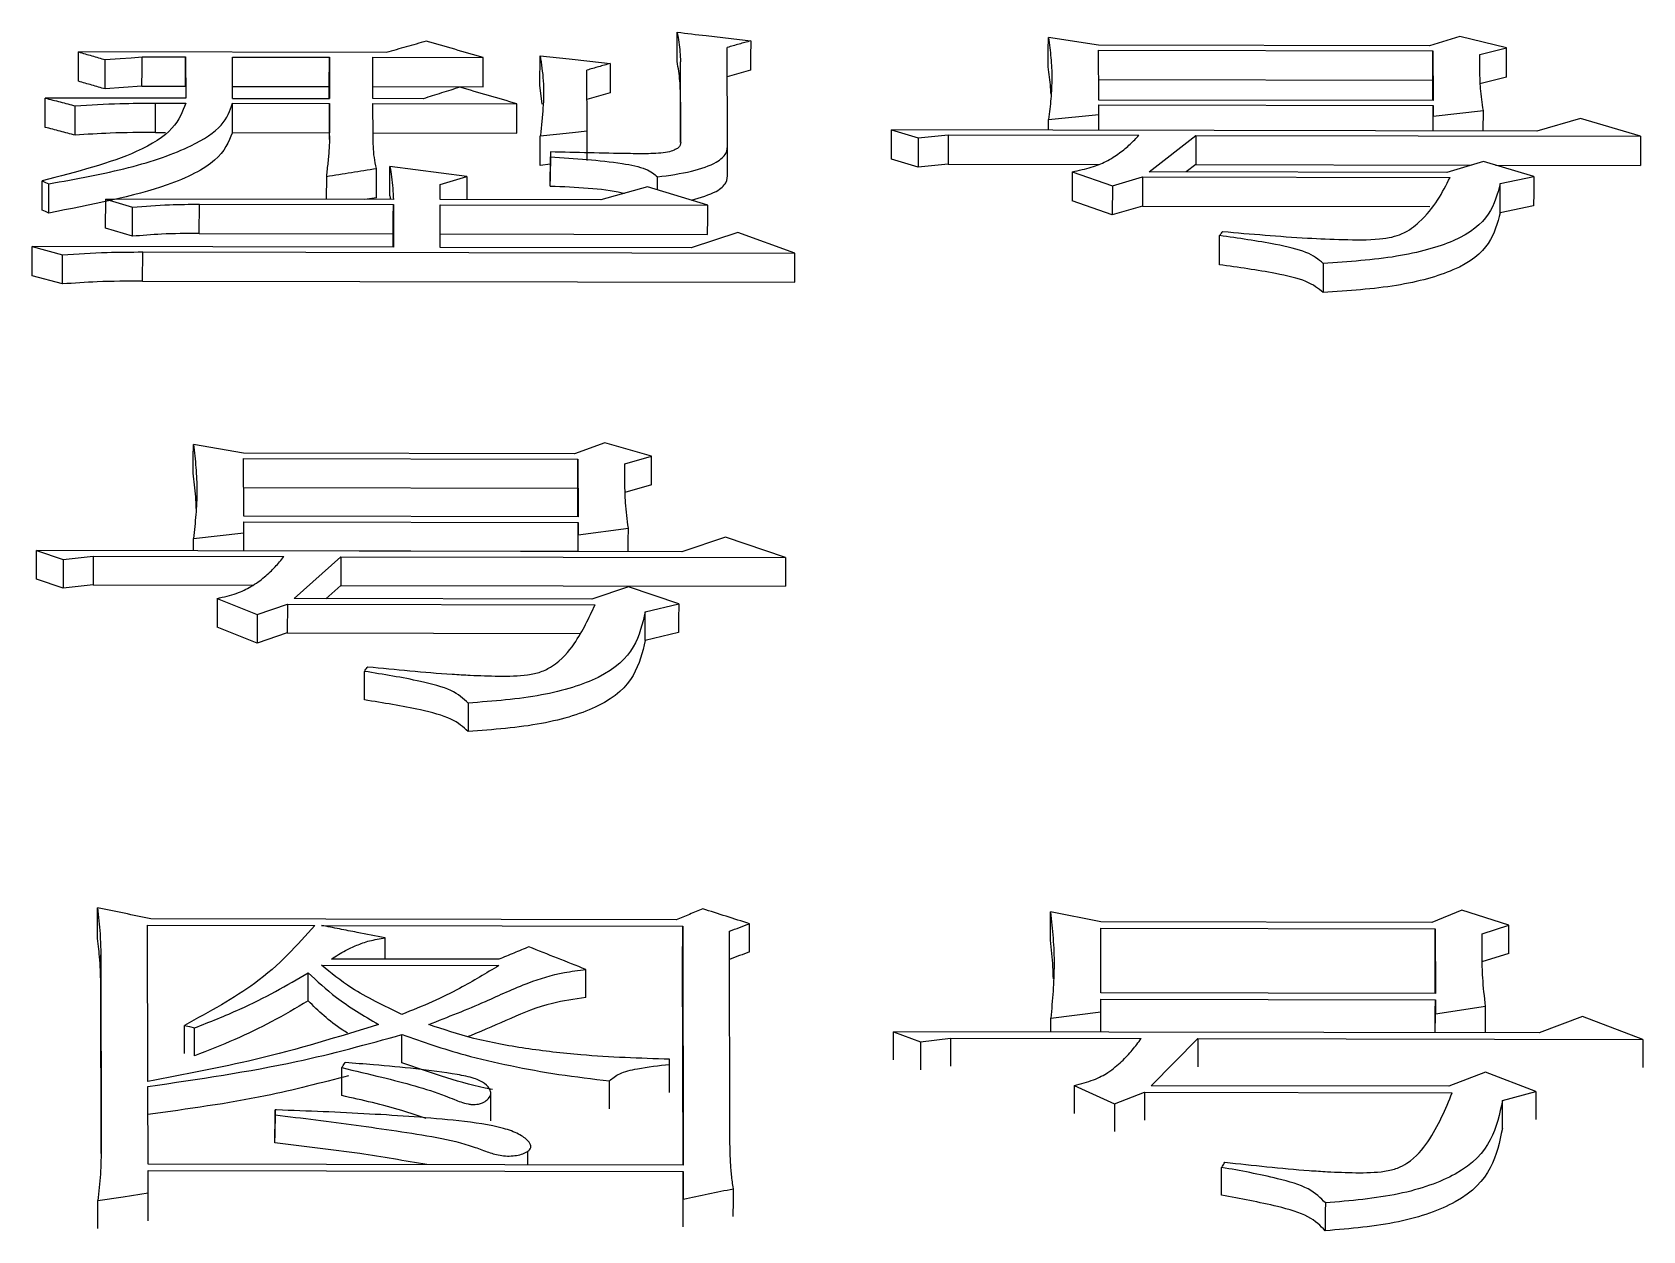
# Model space of a CAD drawing. Header units: millimetres. Extents: x 2451 to 4400, y 944 to 2322.
# Drawn here: x 2898.01 to 2903.22, y 2102.7 to 2106.58 of the extents above; entities that cross this region are included whole.
import ezdxf

# ---------------------------------------------------------------- set-up
doc = ezdxf.new("R2010")
doc.units = ezdxf.units.MM

msp = doc.modelspace()

# ---------------------------------------------------------------- linework, layer by layer
at = {"color": 7, "linetype": 'Continuous', "lineweight": 25}
for p, q in [((2900.2589, 2106.2142), (2900.2579, 2106.5276)), ((2901.4585, 2106.5345), (2901.2962, 2106.5594)), ((2902.5294, 2106.5325), (2901.4585, 2106.5345)), ((2902.6267, 2106.563), (2902.5294, 2106.5325)), ((2902.7783, 2106.5259), (2902.6267, 2106.563)), ((2902.6918, 2106.5046), (2902.7783, 2106.5259)), ((2898.1591, 2106.4181), (2898.1594, 2106.513)), ((2899.1546, 2106.5112), (2898.1594, 2106.513)), ((2898.2458, 2106.3933), (2898.246, 2106.4882)), ((2898.3649, 2106.4972), (2898.5056, 2106.497)), ((2898.5056, 2106.497), (2898.506, 2106.3631)), ((2898.657, 2106.4967), (2898.9707, 2106.4961)), ((2898.6574, 2106.3628), (2898.657, 2106.4967)), ((2898.9705, 2106.4012), (2898.9707, 2106.4961)), ((2898.9707, 2106.4961), (2898.9711, 2106.3622)), ((2899.1113, 2106.4958), (2899.4683, 2106.4952)), ((2899.1118, 2106.362), (2899.1113, 2106.4958)), ((2899.4681, 2106.4003), (2899.4683, 2106.4952)), ((2899.6519, 2106.4061), (2899.6522, 2106.501)), ((2900.1063, 2106.3867), (2900.1066, 2106.4816)), ((2900.1074, 2106.2209), (2900.1066, 2106.4816)), ((2901.4586, 2106.5192), (2902.5403, 2106.5172)), ((2901.4591, 2106.3576), (2901.4586, 2106.5192)), ((2902.5403, 2106.5172), (2902.5408, 2106.3556)), ((2899.8044, 2106.2565), (2899.8038, 2106.4543)), ((2900.3333, 2106.4539), (2900.2576, 2106.4326)), ((2901.4584, 2106.4242), (2902.5401, 2106.4222)), ((2902.5403, 2106.3556), (2902.5401, 2106.4222)), ((2902.778, 2106.431), (2902.6916, 2106.4096)), ((2898.3647, 2106.4023), (2898.5053, 2106.4021)), ((2898.6568, 2106.4018), (2898.9705, 2106.4012)), ((2898.9706, 2106.3622), (2898.9705, 2106.4012)), ((2899.1111, 2106.4009), (2899.4681, 2106.4003)), ((2899.6588, 2106.3437), (2899.6519, 2106.4061)), ((2899.8792, 2106.381), (2899.8035, 2106.3594)), ((2900.1069, 2106.2197), (2900.1063, 2106.3867)), ((2898.0514, 2106.2692), (2898.0517, 2106.3639)), ((2898.506, 2106.3631), (2898.0517, 2106.3639)), ((2898.1489, 2106.2439), (2898.1491, 2106.3386)), ((2898.4085, 2106.2529), (2898.4087, 2106.3476)), ((2898.4087, 2106.3476), (2898.506, 2106.3474)), ((2898.6572, 2106.2524), (2898.6575, 2106.3471)), ((2898.6574, 2106.3628), (2898.9711, 2106.3622)), ((2898.6575, 2106.3471), (2898.9712, 2106.3465)), ((2898.9712, 2106.3465), (2898.971, 2106.2518)), ((2898.9715, 2106.2421), (2898.9712, 2106.3465)), ((2899.274, 2106.3617), (2899.1118, 2106.362)), ((2899.1118, 2106.3463), (2899.577, 2106.3454)), ((2899.1121, 2106.2419), (2899.1118, 2106.3463)), ((2902.5408, 2106.3556), (2901.4591, 2106.3576)), ((2901.4592, 2106.3419), (2902.5409, 2106.3399)), ((2901.4593, 2106.3104), (2901.4592, 2106.3419)), ((2902.5409, 2106.3399), (2902.541, 2106.3052)), ((2902.541, 2106.3052), (2902.7032, 2106.3238)), ((2902.703, 2106.2574), (2902.7032, 2106.3238)), ((2901.297, 2106.26), (2901.2971, 2106.2949)), ((2901.2971, 2106.2949), (2901.4593, 2106.3104)), ((2901.4591, 2106.2597), (2901.4593, 2106.3104)), ((2902.5409, 2106.2577), (2902.541, 2106.3052)), ((2903.017, 2106.298), (2902.8765, 2106.2571)), ((2903.2119, 2106.2406), (2903.017, 2106.298)), ((2898.4085, 2106.2529), (2898.4412, 2106.2528)), ((2898.6572, 2106.2524), (2898.971, 2106.2518)), ((2898.971, 2106.2296), (2898.971, 2106.2518)), ((2899.1116, 2106.2516), (2899.5767, 2106.2507)), ((2899.6528, 2106.1463), (2899.653, 2106.2409)), ((2900.2586, 2106.1197), (2900.2589, 2106.2142)), ((2900.7885, 2106.1664), (2900.7888, 2106.261)), ((2900.7888, 2106.261), (2900.8754, 2106.2354)), ((2902.8765, 2106.2571), (2900.7888, 2106.261)), ((2900.8754, 2106.2354), (2900.8751, 2106.1408)), ((2900.8754, 2106.2354), (2900.9727, 2106.2448)), ((2900.9727, 2106.2448), (2900.9725, 2106.1502)), ((2900.9727, 2106.2448), (2901.5893, 2106.2436)), ((2901.6221, 2106.1251), (2901.7732, 2106.2433)), ((2901.7732, 2106.2433), (2901.7729, 2106.1487)), ((2901.7732, 2106.2433), (2903.2119, 2106.2406)), ((2899.6856, 2106.1897), (2899.6854, 2106.0952)), ((2899.6854, 2106.0792), (2899.6857, 2106.1737)), ((2899.6856, 2106.1897), (2899.6857, 2106.1737)), ((2900.8751, 2106.1408), (2900.7885, 2106.1664)), ((2902.7037, 2106.1584), (2902.5848, 2106.1233)), ((2902.8661, 2106.1098), (2902.7037, 2106.1584)), ((2898.9611, 2106.1107), (2898.9609, 2106.036)), ((2899.4154, 2106.1098), (2899.1665, 2106.1425)), ((2899.329, 2106.0841), (2899.4154, 2106.1098)), ((2899.4154, 2106.1098), (2899.4153, 2106.0352)), ((2899.6855, 2106.1497), (2899.6528, 2106.1463)), ((2900.0319, 2106.0666), (2900.032, 2106.1087)), ((2900.9725, 2106.1502), (2900.8751, 2106.1408)), ((2900.9725, 2106.1502), (2901.4582, 2106.1493)), ((2901.3733, 2106.1255), (2901.373, 2106.0311)), ((2901.3733, 2106.1255), (2901.5032, 2106.08)), ((2901.5032, 2106.08), (2901.6005, 2106.109)), ((2901.6005, 2106.109), (2901.6003, 2106.0146)), ((2901.6005, 2106.109), (2902.5957, 2106.1071)), ((2902.5848, 2106.1233), (2901.6221, 2106.1251)), ((2901.7729, 2106.1487), (2901.7424, 2106.1248)), ((2901.7729, 2106.1487), (2902.6652, 2106.147)), ((2902.7423, 2106.1469), (2903.2116, 2106.146)), ((2902.758, 2106.0874), (2902.8661, 2106.1098)), ((2898.0414, 2106.0018), (2898.0417, 2106.0962)), ((2899.3291, 2106.0353), (2899.329, 2106.0841)), ((2899.6854, 2106.0792), (2899.6854, 2106.0952)), ((2899.9997, 2106.0763), (2899.8484, 2106.0344)), ((2900.1946, 2106.0174), (2899.9997, 2106.0763)), ((2901.5032, 2106.08), (2901.503, 2105.9857)), ((2902.7578, 2105.993), (2902.758, 2106.0874)), ((2898.2472, 2105.9431), (2898.2474, 2106.0374)), ((2898.2474, 2106.0374), (2898.334, 2106.0111)), ((2899.1777, 2106.0356), (2898.2474, 2106.0374)), ((2898.3338, 2105.9168), (2898.334, 2106.0111)), ((2898.5501, 2105.9262), (2898.5503, 2106.0205)), ((2898.5503, 2106.0205), (2899.1777, 2106.0193)), ((2899.1231, 2106.0417), (2899.0852, 2106.0358)), ((2899.1663, 2106.0481), (2899.1684, 2106.0356)), ((2899.1777, 2106.0193), (2899.1781, 2105.8812)), ((2899.8484, 2106.0344), (2899.3291, 2106.0353)), ((2899.3292, 2106.019), (2900.1946, 2106.0174)), ((2899.3296, 2105.8809), (2899.3292, 2106.019)), ((2901.503, 2105.9857), (2901.3731, 2106.0311)), ((2901.6003, 2106.0146), (2901.503, 2105.9857)), ((2901.6003, 2106.0146), (2902.5303, 2106.0128)), ((2902.8659, 2106.0154), (2902.7578, 2105.993)), ((2898.3338, 2105.9168), (2898.2472, 2105.9431)), ((2898.5501, 2105.9262), (2899.1775, 2105.925)), ((2899.1776, 2105.8812), (2899.1775, 2105.925)), ((2899.3289, 2105.9248), (2900.1943, 2105.9231)), ((2900.2922, 2105.9287), (2900.1409, 2105.8794)), ((2900.4763, 2105.8622), (2900.2922, 2105.9287)), ((2898.0096, 2105.7893), (2898.0099, 2105.8834)), ((2898.0099, 2105.8834), (2898.1073, 2105.8566)), ((2899.1781, 2105.8812), (2898.0099, 2105.8834)), ((2898.1071, 2105.7626), (2898.1073, 2105.8566)), ((2898.3667, 2105.772), (2898.3669, 2105.8661)), ((2898.3669, 2105.8661), (2900.4763, 2105.8622)), ((2900.1409, 2105.8794), (2899.3296, 2105.8809)), ((2898.1071, 2105.7626), (2898.0096, 2105.7893)), ((2898.3667, 2105.772), (2900.476, 2105.7681)), ((2898.6932, 2105.2152), (2898.5308, 2105.2438)), ((2899.8613, 2105.2483), (2899.7641, 2105.2132)), ((2900.0129, 2105.2056), (2899.8613, 2105.2483)), ((2899.7641, 2105.2132), (2898.6932, 2105.2152)), ((2898.6932, 2105.1975), (2899.7749, 2105.1954)), ((2898.6937, 2105.0115), (2898.6932, 2105.1975)), ((2899.7749, 2105.1954), (2899.7754, 2105.0095)), ((2899.9264, 2105.181), (2900.0129, 2105.2056)), ((2898.693, 2105.1042), (2899.7747, 2105.1022)), ((2899.7749, 2105.0095), (2899.7747, 2105.1022)), ((2900.0127, 2105.1124), (2899.9262, 2105.0878)), ((2899.7754, 2105.0095), (2898.6937, 2105.0115)), ((2898.6937, 2104.9934), (2899.7755, 2104.9914)), ((2898.6938, 2104.9572), (2898.6937, 2104.9934)), ((2899.7755, 2104.9914), (2899.7756, 2104.9516)), ((2899.7756, 2104.9516), (2899.9378, 2104.973)), ((2898.5315, 2104.8994), (2898.5316, 2104.9394)), ((2898.5316, 2104.9394), (2898.6938, 2104.9572)), ((2898.6937, 2104.8991), (2898.6938, 2104.9572)), ((2899.7754, 2104.8971), (2899.7756, 2104.9516)), ((2900.2515, 2104.9435), (2900.111, 2104.8965)), ((2900.4464, 2104.8776), (2900.2515, 2104.9435)), ((2898.0231, 2104.8075), (2898.0233, 2104.9004)), ((2898.0233, 2104.9004), (2898.1099, 2104.871)), ((2900.111, 2104.8965), (2898.0233, 2104.9004)), ((2898.1099, 2104.871), (2898.1097, 2104.7782)), ((2898.1099, 2104.871), (2898.2072, 2104.8818)), ((2898.2072, 2104.8818), (2898.207, 2104.789)), ((2898.2072, 2104.8818), (2898.8238, 2104.8806)), ((2898.6937, 2104.9005), (2899.7752, 2104.8985)), ((2898.8566, 2104.7448), (2899.0077, 2104.8803)), ((2899.0077, 2104.8803), (2899.0075, 2104.7875)), ((2899.0077, 2104.8803), (2900.4464, 2104.8776)), ((2899.7752, 2104.8971), (2899.7752, 2104.8985)), ((2898.1097, 2104.7782), (2898.0231, 2104.8075)), ((2898.207, 2104.789), (2898.1097, 2104.7782)), ((2898.207, 2104.789), (2898.723, 2104.788)), ((2899.0075, 2104.7875), (2898.9596, 2104.7446)), ((2899.0075, 2104.7875), (2900.4462, 2104.7848)), ((2899.9382, 2104.7833), (2899.8193, 2104.743)), ((2900.1006, 2104.7277), (2899.9382, 2104.7833)), ((2898.6078, 2104.7453), (2898.6075, 2104.6526)), ((2898.6078, 2104.7453), (2898.7377, 2104.6932)), ((2898.7377, 2104.6932), (2898.835, 2104.7264)), ((2898.835, 2104.7264), (2898.8348, 2104.6338)), ((2898.835, 2104.7264), (2899.8302, 2104.7245)), ((2899.8193, 2104.743), (2898.8566, 2104.7448)), ((2899.9922, 2104.6094), (2899.9925, 2104.702)), ((2899.9925, 2104.702), (2900.1006, 2104.7277)), ((2898.7375, 2104.6007), (2898.6076, 2104.6526)), ((2898.7377, 2104.6932), (2898.7375, 2104.6007)), ((2898.8348, 2104.6338), (2898.7375, 2104.6007)), ((2898.8348, 2104.6338), (2899.7804, 2104.632)), ((2900.1004, 2104.6351), (2899.9923, 2104.6094)), ((2901.4658, 2103.6991), (2901.3035, 2103.7314)), ((2902.634, 2103.7369), (2902.5367, 2103.6971)), ((2902.7855, 2103.6886), (2902.634, 2103.7369)), ((2898.3829, 2103.6888), (2898.9238, 2103.6878)), ((2898.3838, 2103.1834), (2898.3829, 2103.6888)), ((2900.092, 2103.7056), (2898.3937, 2103.7088)), ((2898.9454, 2103.6878), (2900.1137, 2103.6856)), ((2900.1137, 2103.6856), (2900.1151, 2102.9125)), ((2900.2664, 2102.988), (2900.2651, 2103.6693)), ((2902.5367, 2103.6971), (2901.4658, 2103.6991)), ((2901.4658, 2103.6791), (2902.5476, 2103.6771)), ((2901.4662, 2103.4692), (2901.4658, 2103.6791)), ((2902.5476, 2103.6771), (2902.548, 2103.4672)), ((2902.699, 2103.6607), (2902.7855, 2103.6886)), ((2898.2314, 2103.5015), (2898.2316, 2103.5926)), ((2898.2316, 2103.5926), (2898.2328, 2102.9707)), ((2898.9457, 2103.559), (2899.519, 2103.5579)), ((2899.5189, 2103.5781), (2898.9781, 2103.5791)), ((2900.1147, 2102.9125), (2900.1134, 2103.5943)), ((2902.5475, 2103.4672), (2902.5473, 2103.5858)), ((2902.7853, 2103.5974), (2902.6988, 2103.5695)), ((2898.9022, 2103.4438), (2898.9024, 2103.5348)), ((2899.8003, 2103.4541), (2899.8005, 2103.5452)), ((2898.2324, 2102.9498), (2898.2314, 2103.5015)), ((2902.548, 2103.4672), (2901.4662, 2103.4692)), ((2901.3041, 2103.3879), (2901.4663, 2103.4081)), ((2901.4662, 2103.3426), (2901.4663, 2103.4081)), ((2901.4663, 2103.4488), (2902.548, 2103.4468)), ((2901.4663, 2103.4081), (2901.4663, 2103.4488)), ((2902.5479, 2103.3406), (2902.5481, 2103.402)), ((2902.548, 2103.4468), (2902.5481, 2103.402)), ((2902.5481, 2103.402), (2902.7103, 2103.4261)), ((2898.5022, 2103.2737), (2898.5025, 2103.3645)), ((2901.304, 2103.3429), (2901.3041, 2103.3879)), ((2903.0241, 2103.3929), (2902.8835, 2103.3399)), ((2903.2189, 2103.3188), (2903.0241, 2103.3929)), ((2899.2054, 2103.2437), (2899.2056, 2103.3345)), ((2900.7956, 2103.2531), (2900.7958, 2103.3438)), ((2900.7958, 2103.3438), (2900.8824, 2103.3108)), ((2902.8835, 2103.3399), (2900.7958, 2103.3438)), ((2900.8824, 2103.3108), (2900.8822, 2103.2201)), ((2900.8824, 2103.3108), (2900.9797, 2103.323)), ((2900.9797, 2103.323), (2900.9795, 2103.2322)), ((2900.9797, 2103.323), (2901.5963, 2103.3218)), ((2901.629, 2103.169), (2901.7802, 2103.3215)), ((2901.7802, 2103.3215), (2901.78, 2103.2308)), ((2901.7802, 2103.3215), (2903.2189, 2103.3188)), ((2900.0712, 2103.2382), (2900.0712, 2103.2547)), ((2900.071, 2103.1476), (2900.0712, 2103.2382)), ((2902.7107, 2103.2126), (2902.5918, 2103.1673)), ((2902.8731, 2103.1501), (2902.7107, 2103.2126)), ((2898.3843, 2102.9157), (2898.3839, 2103.1668)), ((2899.4927, 2103.0561), (2899.4929, 2103.1471)), ((2901.3802, 2103.1695), (2901.38, 2103.0789)), ((2901.3802, 2103.1695), (2901.5102, 2103.1111)), ((2901.5102, 2103.1111), (2901.6074, 2103.1483)), ((2901.6074, 2103.1483), (2901.6072, 2103.0578)), ((2901.6074, 2103.1483), (2902.6026, 2103.1465)), ((2902.5918, 2103.1673), (2901.629, 2103.169)), ((2902.7649, 2103.1212), (2902.8731, 2103.1501)), ((2898.7951, 2103.0911), (2898.7948, 2103.0007)), ((2898.7951, 2103.0745), (2898.7951, 2103.0911)), ((2901.5102, 2103.1111), (2901.5099, 2103.0207)), ((2902.7647, 2103.0307), (2902.7649, 2103.1212)), ((2898.7949, 2102.9841), (2898.7951, 2103.0746)), ((2899.6129, 2102.9906), (2899.6129, 2102.9914)), ((2899.6126, 2102.9134), (2899.6128, 2102.958)), ((2900.1151, 2102.9125), (2898.3843, 2102.9157)), ((2898.3844, 2102.8946), (2900.1151, 2102.8914)), ((2898.3845, 2102.8226), (2898.3844, 2102.8946)), ((2900.1151, 2102.8914), (2900.1153, 2102.8024)), ((2898.222, 2102.7075), (2898.2223, 2102.7975)), ((2900.115, 2102.7125), (2900.1153, 2102.8024))]:
    msp.add_line(p, q, dxfattribs=at)
at = {"color": 7, "linetype": 'Continuous', "lineweight": 25, "flags": 128}
for points in [[(2900.0952, 2106.4819), (2900.0953, 2106.5351), (2900.0954, 2106.5769)], [(2900.3335, 2106.5489), (2900.3334, 2106.4957), (2900.3333, 2106.4539)], [(2901.296, 2106.4644), (2901.2961, 2106.5176), (2901.2962, 2106.5594)], [(2902.778, 2106.431), (2902.7782, 2106.4842), (2902.7783, 2106.5259)], [(2898.246, 2106.4882), (2898.2945, 2106.4919), (2898.3297, 2106.4945), (2898.3649, 2106.4972)], [(2898.3647, 2106.4023), (2898.3648, 2106.4555), (2898.3649, 2106.4972)], [(2898.5053, 2106.4021), (2898.5055, 2106.4552), (2898.5056, 2106.497)], [(2899.6522, 2106.501), (2899.7467, 2106.4905), (2899.8131, 2106.4832), (2899.8794, 2106.4758)], [(2899.8794, 2106.4758), (2899.8793, 2106.4227), (2899.8792, 2106.381)], [(2902.5401, 2106.4222), (2902.5402, 2106.4754), (2902.5403, 2106.5172)], [(2898.3647, 2106.4023), (2898.3052, 2106.3978), (2898.2458, 2106.3933)], [(2899.5767, 2106.2507), (2899.5769, 2106.3037), (2899.577, 2106.3454)], [(2902.5407, 2106.2577), (2902.5408, 2106.2982), (2902.5409, 2106.3399)], [(2899.8044, 2106.2565), (2899.7568, 2106.2516), (2899.7049, 2106.2462), (2899.653, 2106.2409)], [(2899.8042, 2106.1619), (2899.8043, 2106.2149), (2899.8044, 2106.2565)], [(2903.2119, 2106.2406), (2903.2117, 2106.1876), (2903.2116, 2106.146)], [(2899.1231, 2106.0417), (2899.1232, 2106.0946), (2899.1233, 2106.1362)], [(2899.1663, 2106.0481), (2899.1664, 2106.101), (2899.1665, 2106.1425)], [(2902.8661, 2106.1098), (2902.866, 2106.057), (2902.8659, 2106.0154)], [(2898.0417, 2106.0962), (2898.0525, 2106.0913), (2898.0634, 2106.0864)], [(2898.0631, 2105.9921), (2898.0632, 2106.0265), (2898.0633, 2106.0565), (2898.0634, 2106.0864)], [(2899.1775, 2105.925), (2899.1776, 2105.9778), (2899.1777, 2106.0193)], [(2900.1943, 2105.9231), (2900.1944, 2105.9759), (2900.1946, 2106.0174)], [(2898.0631, 2105.9921), (2898.0523, 2105.9969), (2898.0415, 2106.0018)], [(2901.8496, 2105.825), (2901.8497, 2105.8633), (2901.8498, 2105.8912), (2901.8499, 2105.9192)], [(2900.476, 2105.7681), (2900.4762, 2105.8208), (2900.4763, 2105.8622)], [(2902.1855, 2105.8291), (2902.1854, 2105.801), (2902.1853, 2105.773), (2902.1852, 2105.735)], [(2898.5306, 2105.1505), (2898.5307, 2105.2027), (2898.5308, 2105.2438)], [(2899.7747, 2105.1022), (2899.7748, 2105.1544), (2899.7749, 2105.1954)], [(2900.0127, 2105.1124), (2900.0128, 2105.1646), (2900.0129, 2105.2056)], [(2899.7752, 2104.8985), (2899.7754, 2104.9505), (2899.7755, 2104.9914)], [(2899.9376, 2104.8968), (2899.9377, 2104.9321), (2899.9378, 2104.973)], [(2900.4464, 2104.8776), (2900.4463, 2104.8256), (2900.4462, 2104.7848)], [(2900.1006, 2104.7277), (2900.1005, 2104.6758), (2900.1004, 2104.6351)], [(2899.0841, 2104.4172), (2899.0841, 2104.4547), (2899.0842, 2104.4821), (2899.0843, 2104.5095)], [(2899.4198, 2104.4069), (2899.4198, 2104.3794), (2899.4197, 2104.352), (2899.4196, 2104.3147)], [(2898.2203, 2103.6538), (2898.2204, 2103.7049), (2898.2205, 2103.7451)], [(2901.3032, 2103.6401), (2901.3034, 2103.6912), (2901.3035, 2103.7314)], [(2900.1134, 2103.5943), (2900.1136, 2103.6454), (2900.1137, 2103.6856)], [(2900.3297, 2103.6019), (2900.3299, 2103.653), (2900.33, 2103.6932)], [(2902.5473, 2103.5858), (2902.5474, 2103.6369), (2902.5476, 2103.6771)], [(2902.7853, 2103.5974), (2902.7854, 2103.6485), (2902.7855, 2103.6886)], [(2899.1508, 2103.5788), (2899.1509, 2103.6017), (2899.151, 2103.6473)], [(2902.5478, 2103.3559), (2902.5479, 2103.4068), (2902.548, 2103.4468)], [(2902.7101, 2103.3403), (2902.7102, 2103.3861), (2902.7103, 2103.4261)], [(2898.5025, 2103.3645), (2898.5187, 2103.3604), (2898.535, 2103.3562)], [(2898.5347, 2103.2655), (2898.5349, 2103.3163), (2898.535, 2103.3562)], [(2903.2189, 2103.3188), (2903.2188, 2103.268), (2903.2187, 2103.2281)], [(2899.0109, 2103.1371), (2899.011, 2103.1739), (2899.0111, 2103.2008), (2899.0112, 2103.2278)], [(2899.8764, 2103.0942), (2899.8765, 2103.1395), (2899.8766, 2103.1848)], [(2902.8731, 2103.1501), (2902.8729, 2103.0994), (2902.8728, 2103.0596)], [(2900.1149, 2102.8013), (2900.115, 2102.8517), (2900.1151, 2102.8914)], [(2901.8564, 2102.8148), (2901.8565, 2102.8515), (2901.8566, 2102.8782), (2901.8567, 2102.905)], [(2900.2772, 2102.7461), (2900.2774, 2102.7964), (2900.2775, 2102.8361)], [(2898.2223, 2102.7975), (2898.3034, 2102.81), (2898.3845, 2102.8226)], [(2898.3842, 2102.7327), (2898.3844, 2102.783), (2898.3845, 2102.8226)], [(2902.1922, 2102.7901), (2902.1921, 2102.7633), (2902.1921, 2102.7365), (2902.192, 2102.7)]]:
    msp.add_lwpolyline(points, dxfattribs=at)
at = {"color": 7, "linetype": 'Continuous', "lineweight": 25}
for points, knots in [([(2900.0954, 2106.5769), (2900.0975, 2106.5661), (2900.1016, 2106.5449), (2900.1049, 2106.5131), (2900.106, 2106.4921), (2900.1066, 2106.4816)], [0, 0, 0, 0, 0.342501, 0.6712, 1, 1, 1, 1]), ([(2900.0954, 2106.5769), (2900.1267, 2106.5732), (2900.182, 2106.5667), (2900.2614, 2106.5574), (2900.3095, 2106.5518), (2900.3335, 2106.5489)], [0, 0, 0, 0, 0.394054, 0.697027, 1, 1, 1, 1]), ([(2899.2842, 2106.5478), (2899.2626, 2106.5417), (2899.2194, 2106.5295), (2899.1762, 2106.5173), (2899.1546, 2106.5112)], [0, 0, 0, 0, 0.500001, 1, 1, 1, 1]), ([(2899.4683, 2106.4952), (2899.4376, 2106.504), (2899.3763, 2106.5215), (2899.3149, 2106.5391), (2899.2842, 2106.5478)], [0, 0, 0, 0, 0.5, 1, 1, 1, 1]), ([(2900.3335, 2106.5489), (2900.3272, 2106.5471), (2900.3146, 2106.5436), (2900.2957, 2106.5383), (2900.2768, 2106.5329), (2900.2642, 2106.5294), (2900.2579, 2106.5276)], [0, 0, 0, 0, 0.25, 0.5, 0.75, 1, 1, 1, 1]), ([(2901.2962, 2106.5594), (2901.2993, 2106.5377), (2901.3054, 2106.4943), (2901.3087, 2106.4284), (2901.3049, 2106.362), (2901.2997, 2106.3173), (2901.2971, 2106.2949)], [0, 0, 0, 0, 0.249584, 0.499194, 0.74954, 1, 1, 1, 1]), ([(2898.1594, 2106.513), (2898.1738, 2106.5089), (2898.2027, 2106.5006), (2898.2315, 2106.4923), (2898.246, 2106.4882)], [0, 0, 0, 0, 0.500001, 1, 1, 1, 1]), ([(2899.6522, 2106.501), (2899.6564, 2106.474), (2899.6653, 2106.4178), (2899.6634, 2106.3459), (2899.6579, 2106.286), (2899.6547, 2106.2559), (2899.653, 2106.2409)], [0, 0, 0, 0, 0.314792, 0.657213, 0.8286, 1, 1, 1, 1]), ([(2899.8794, 2106.4758), (2899.8731, 2106.474), (2899.8605, 2106.4705), (2899.8416, 2106.4651), (2899.8227, 2106.4597), (2899.8101, 2106.4561), (2899.8038, 2106.4543)], [0, 0, 0, 0, 0.25, 0.5, 0.75, 1, 1, 1, 1]), ([(2900.1063, 2106.3867), (2900.1058, 2106.3978), (2900.1046, 2106.4192), (2900.1012, 2106.451), (2900.0972, 2106.4716), (2900.0952, 2106.4819)], [0, 0, 0, 0, 0.346376, 0.673118, 1, 1, 1, 1]), ([(2902.7032, 2106.3238), (2902.6997, 2106.3476), (2902.6936, 2106.3899), (2902.6916, 2106.4501), (2902.6917, 2106.4864), (2902.6918, 2106.5046)], [0, 0, 0, 0, 0.39197, 0.69595, 1, 1, 1, 1]), ([(2901.305, 2106.3762), (2901.3046, 2106.3837), (2901.3032, 2106.4133), (2901.2991, 2106.4425), (2901.296, 2106.4644)], [0, 0, 0, 0, 0.250539, 1, 1, 1, 1]), ([(2898.2458, 2106.3933), (2898.2313, 2106.3974), (2898.2024, 2106.4057), (2898.1736, 2106.414), (2898.1591, 2106.4181)], [0, 0, 0, 0, 0.500001, 1, 1, 1, 1]), ([(2899.3929, 2106.399), (2899.3731, 2106.3928), (2899.3335, 2106.3804), (2899.2938, 2106.3679), (2899.274, 2106.3617)], [0, 0, 0, 0, 0.500001, 1, 1, 1, 1]), ([(2899.577, 2106.3454), (2899.5463, 2106.3544), (2899.4849, 2106.3723), (2899.4236, 2106.3901), (2899.3929, 2106.399)], [0, 0, 0, 0, 0.5, 1, 1, 1, 1]), ([(2898.506, 2106.3474), (2898.4961, 2106.32), (2898.4761, 2106.2648), (2898.3327, 2106.1716), (2898.1528, 2106.125), (2898.0417, 2106.0962)], [0, 0, 0, 0, 0.273464, 0.551009, 1, 1, 1, 1]), ([(2898.0517, 2106.3639), (2898.0679, 2106.3597), (2898.1004, 2106.3513), (2898.1329, 2106.3428), (2898.1491, 2106.3386)], [0, 0, 0, 0, 0.5, 1, 1, 1, 1]), ([(2898.0634, 2106.0864), (2898.1524, 2106.1026), (2898.328, 2106.1346), (2898.5208, 2106.2011), (2898.633, 2106.2748), (2898.6493, 2106.3231), (2898.6575, 2106.3471)], [0, 0, 0, 0, 0.289657, 0.571456, 0.787204, 1, 1, 1, 1]), ([(2898.1491, 2106.3386), (2898.197, 2106.3417), (2898.2828, 2106.3471), (2898.3702, 2106.3474), (2898.4087, 2106.3476)], [0, 0, 0, 0, 0.5592, 1, 1, 1, 1]), ([(2899.6616, 2106.3346), (2899.6616, 2106.3347), (2899.6616, 2106.3355), (2899.6613, 2106.3247), (2899.6607, 2106.3168), (2899.6603, 2106.3117)], [0, 0, 0, 0, 0.073887, 0.414994, 1, 1, 1, 1]), ([(2898.1489, 2106.2439), (2898.1326, 2106.2481), (2898.1002, 2106.2566), (2898.0677, 2106.265), (2898.0514, 2106.2692)], [0, 0, 0, 0, 0.500001, 1, 1, 1, 1]), ([(2898.6572, 2106.2524), (2898.6448, 2106.2219), (2898.6197, 2106.1602), (2898.4226, 2106.0613), (2898.2006, 2106.0186), (2898.0631, 2105.9921)], [0, 0, 0, 0, 0.27123, 0.548484, 1, 1, 1, 1]), ([(2898.4085, 2106.2529), (2898.3594, 2106.2526), (2898.272, 2106.252), (2898.1864, 2106.2464), (2898.1489, 2106.2439)], [0, 0, 0, 0, 0.560746, 1, 1, 1, 1]), ([(2898.9715, 2106.2421), (2898.9711, 2106.2283), (2898.9704, 2106.1995), (2898.966, 2106.1557), (2898.9627, 2106.1257), (2898.9611, 2106.1107)], [0, 0, 0, 0, 0.318395, 0.659185, 1, 1, 1, 1]), ([(2899.1233, 2106.1362), (2899.1206, 2106.1481), (2899.1154, 2106.1718), (2899.1128, 2106.207), (2899.1123, 2106.2303), (2899.1121, 2106.2419)], [0, 0, 0, 0, 0.338395, 0.669103, 1, 1, 1, 1]), ([(2900.1074, 2106.2209), (2900.1066, 2106.2149), (2900.1049, 2106.2028), (2900.0663, 2106.1862), (2900.0015, 2106.1834), (2899.8756, 2106.185), (2899.7697, 2106.1876), (2899.6856, 2106.1897)], [0, 0, 0, 0, 0.110716, 0.223974, 0.35482, 0.487804, 1, 1, 1, 1]), ([(2900.032, 2106.1087), (2900.0702, 2106.1141), (2900.1451, 2106.1249), (2900.2229, 2106.1529), (2900.2582, 2106.1844), (2900.2587, 2106.2043), (2900.2589, 2106.2142)], [0, 0, 0, 0, 0.2915358, 0.5725288, 0.7872385, 1, 1, 1, 1]), ([(2901.3733, 2106.1255), (2901.3949, 2106.13), (2901.4377, 2106.1388), (2901.4882, 2106.1603), (2901.5274, 2106.186), (2901.5619, 2106.2145), (2901.5802, 2106.2339), (2901.5893, 2106.2436)], [0, 0, 0, 0, 0.176065, 0.348002, 0.566634, 0.783694, 1, 1, 1, 1]), ([(2899.6857, 2106.1737), (2899.7647, 2106.1688), (2899.8739, 2106.162), (2900.0001, 2106.1369), (2900.0216, 2106.1179), (2900.032, 2106.1087)], [0, 0, 0, 0, 0.573316, 0.79235, 1, 1, 1, 1]), ([(2898.9611, 2106.1107), (2898.9881, 2106.1149), (2899.0422, 2106.1234), (2899.0963, 2106.1319), (2899.1233, 2106.1362)], [0, 0, 0, 0, 0.5000008, 1, 1, 1, 1]), ([(2899.1665, 2106.1425), (2899.1686, 2106.1313), (2899.1728, 2106.1079), (2899.1761, 2106.0723), (2899.1772, 2106.0478), (2899.1777, 2106.0356)], [0, 0, 0, 0, 0.3172732, 0.6585793, 1, 1, 1, 1]), ([(2900.142, 2106.0333), (2900.1715, 2106.0422), (2900.2237, 2106.058), (2900.2578, 2106.09), (2900.2584, 2106.1098), (2900.2586, 2106.1197)], [0, 0, 0, 0, 0.395287, 0.699044, 1, 1, 1, 1]), ([(2901.8607, 2105.9323), (2901.9515, 2105.9243), (2902.0801, 2105.913), (2902.2498, 2105.9056), (2902.3447, 2105.9046), (2902.4093, 2105.9136), (2902.4589, 2105.9312), (2902.5391, 2105.9959), (2902.5708, 2106.0583), (2902.5957, 2106.1071)], [0, 0, 0, 0, 0.238484, 0.337767, 0.437779, 0.475122, 0.512592, 0.618724, 1, 1, 1, 1]), ([(2899.6854, 2106.0792), (2899.7685, 2106.076), (2899.855, 2106.0726), (2899.923, 2106.0564), (2899.9256, 2106.0558)], [0, 0, 0, 0, 0.9611, 1, 1, 1, 1]), ([(2902.758, 2106.0874), (2902.7401, 2106.0198), (2902.7148, 2105.9247), (2902.4259, 2105.845), (2902.2668, 2105.8345), (2902.1855, 2105.8291)], [0, 0, 0, 0, 0.544628, 0.767125, 1, 1, 1, 1]), ([(2898.334, 2106.0111), (2898.3738, 2106.0143), (2898.4449, 2106.0199), (2898.5181, 2106.0203), (2898.5503, 2106.0205)], [0, 0, 0, 0, 0.558835, 1, 1, 1, 1]), ([(2902.7578, 2105.993), (2902.7398, 2105.9255), (2902.7145, 2105.8305), (2902.4256, 2105.751), (2902.2666, 2105.7404), (2902.1852, 2105.735)], [0, 0, 0, 0, 0.544404, 0.766964, 1, 1, 1, 1]), ([(2898.5501, 2105.9262), (2898.509, 2105.9259), (2898.4358, 2105.9253), (2898.3649, 2105.9194), (2898.3338, 2105.9168)], [0, 0, 0, 0, 0.561086, 1, 1, 1, 1]), ([(2901.8499, 2105.9192), (2901.8508, 2105.9203), (2901.853, 2105.923), (2901.8566, 2105.9274), (2901.8593, 2105.9307), (2901.8607, 2105.9323)], [0, 0, 0, 0, 0.249993, 0.625002, 1, 1, 1, 1]), ([(2902.1855, 2105.8291), (2902.1698, 2105.8417), (2902.1377, 2105.8676), (2902.0102, 2105.8964), (2901.911, 2105.9105), (2901.8499, 2105.9192)], [0, 0, 0, 0, 0.2676, 0.548585, 1, 1, 1, 1]), ([(2898.1073, 2105.8566), (2898.1552, 2105.8598), (2898.241, 2105.8656), (2898.3284, 2105.8659), (2898.3669, 2105.8661)], [0, 0, 0, 0, 0.5592, 1, 1, 1, 1]), ([(2902.1852, 2105.735), (2902.1696, 2105.7477), (2902.1375, 2105.7736), (2902.0099, 2105.8023), (2901.9108, 2105.8163), (2901.8496, 2105.825)], [0, 0, 0, 0, 0.2674652, 0.5484575, 1, 1, 1, 1]), ([(2898.3667, 2105.772), (2898.3176, 2105.7717), (2898.2302, 2105.7711), (2898.1446, 2105.7652), (2898.1071, 2105.7626)], [0, 0, 0, 0, 0.560746, 1, 1, 1, 1]), ([(2898.5308, 2105.2438), (2898.5339, 2105.2187), (2898.5401, 2105.1687), (2898.5433, 2105.0929), (2898.5395, 2105.0165), (2898.5342, 2104.9651), (2898.5316, 2104.9394)], [0, 0, 0, 0, 0.2495838, 0.499194, 0.74954, 1, 1, 1, 1]), ([(2899.9378, 2104.973), (2899.9343, 2105.0004), (2899.9282, 2105.0489), (2899.9262, 2105.1182), (2899.9263, 2105.16), (2899.9264, 2105.181)], [0, 0, 0, 0, 0.39197, 0.69595, 1, 1, 1, 1]), ([(2898.5401, 2105.0365), (2898.5397, 2105.0492), (2898.5382, 2105.0874), (2898.5337, 2105.1252), (2898.5306, 2105.1505)], [0, 0, 0, 0, 0.3315552, 1, 1, 1, 1]), ([(2898.6078, 2104.7453), (2898.6294, 2104.7504), (2898.6722, 2104.7604), (2898.7227, 2104.7852), (2898.7619, 2104.8145), (2898.7964, 2104.8473), (2898.8147, 2104.8695), (2898.8238, 2104.8806)], [0, 0, 0, 0, 0.176065, 0.348002, 0.566634, 0.783694, 1, 1, 1, 1]), ([(2899.0951, 2104.5246), (2899.1856, 2104.5155), (2899.2951, 2104.5046), (2899.4377, 2104.4964), (2899.5187, 2104.4934), (2899.599, 2104.4947), (2899.6589, 2104.5075), (2899.7189, 2104.5409), (2899.779, 2104.615), (2899.8105, 2104.6825), (2899.8302, 2104.7245)], [0, 0, 0, 0, 0.23813, 0.287988, 0.366961, 0.446683, 0.487555, 0.537236, 0.712014, 1, 1, 1, 1]), ([(2899.9925, 2104.702), (2899.9745, 2104.6248), (2899.9493, 2104.516), (2899.6602, 2104.4251), (2899.5012, 2104.4131), (2899.4198, 2104.4069)], [0, 0, 0, 0, 0.544628, 0.767125, 1, 1, 1, 1]), ([(2899.9922, 2104.6094), (2899.9743, 2104.5323), (2899.9489, 2104.4236), (2899.66, 2104.3329), (2899.5009, 2104.3209), (2899.4196, 2104.3147)], [0, 0, 0, 0, 0.544404, 0.766964, 1, 1, 1, 1]), ([(2899.0843, 2104.5095), (2899.0852, 2104.5108), (2899.0874, 2104.5139), (2899.091, 2104.5189), (2899.0937, 2104.5227), (2899.0951, 2104.5246)], [0, 0, 0, 0, 0.2499925, 0.6250015, 1, 1, 1, 1]), ([(2899.4198, 2104.4069), (2899.4042, 2104.4213), (2899.3721, 2104.4508), (2899.2446, 2104.4836), (2899.1454, 2104.4996), (2899.0843, 2104.5095)], [0, 0, 0, 0, 0.2676, 0.548585, 1, 1, 1, 1]), ([(2899.4196, 2104.3147), (2899.4039, 2104.3291), (2899.3718, 2104.3586), (2899.2443, 2104.3913), (2899.1452, 2104.4073), (2899.0841, 2104.4172)], [0, 0, 0, 0, 0.267465, 0.548458, 1, 1, 1, 1]), ([(2898.2205, 2103.7451), (2898.2223, 2103.731), (2898.2258, 2103.7028), (2898.2299, 2103.652), (2898.231, 2103.6152), (2898.2316, 2103.5926)], [0, 0, 0, 0, 0.278679, 0.557368, 1, 1, 1, 1]), ([(2898.3937, 2103.7088), (2898.3648, 2103.7149), (2898.3071, 2103.727), (2898.2494, 2103.739), (2898.2205, 2103.7451)], [0, 0, 0, 0, 0.500001, 1, 1, 1, 1]), ([(2900.1785, 2103.7414), (2900.164, 2103.7355), (2900.1352, 2103.7236), (2900.1064, 2103.7116), (2900.092, 2103.7056)], [0, 0, 0, 0, 0.500002, 1, 1, 1, 1]), ([(2900.33, 2103.6932), (2900.3047, 2103.7012), (2900.2542, 2103.7173), (2900.2037, 2103.7334), (2900.1785, 2103.7414)], [0, 0, 0, 0, 0.500001, 1, 1, 1, 1]), ([(2901.3035, 2103.7314), (2901.3065, 2103.7031), (2901.3126, 2103.6465), (2901.3159, 2103.5609), (2901.312, 2103.4748), (2901.3068, 2103.4169), (2901.3041, 2103.3879)], [0, 0, 0, 0, 0.249584, 0.499194, 0.74954, 1, 1, 1, 1]), ([(2898.9238, 2103.6878), (2898.8669, 2103.6236), (2898.7643, 2103.508), (2898.5831, 2103.4087), (2898.5025, 2103.3645)], [0, 0, 0, 0, 0.555128, 1, 1, 1, 1]), ([(2899.151, 2103.6473), (2899.1209, 2103.6532), (2899.0716, 2103.6629), (2899.003, 2103.6764), (2898.9646, 2103.684), (2898.9454, 2103.6878)], [0, 0, 0, 0, 0.4392562, 0.7196278, 1, 1, 1, 1]), ([(2900.2651, 2103.6693), (2900.2759, 2103.6733), (2900.2976, 2103.6812), (2900.3192, 2103.6892), (2900.33, 2103.6932)], [0, 0, 0, 0, 0.5000027, 1, 1, 1, 1]), ([(2902.7103, 2103.4261), (2902.7068, 2103.457), (2902.7007, 2103.5117), (2902.6988, 2103.5899), (2902.6989, 2103.6371), (2902.699, 2103.6607)], [0, 0, 0, 0, 0.39197, 0.69595, 1, 1, 1, 1]), ([(2898.2314, 2103.5015), (2898.2311, 2103.5156), (2898.2305, 2103.5438), (2898.2272, 2103.5946), (2898.2229, 2103.6312), (2898.2203, 2103.6538)], [0, 0, 0, 0, 0.276263, 0.552536, 1, 1, 1, 1]), ([(2898.9781, 2103.5791), (2898.9924, 2103.5887), (2899.0161, 2103.6046), (2899.0587, 2103.6237), (2899.0992, 2103.6391), (2899.1336, 2103.6445), (2899.151, 2103.6473)], [0, 0, 0, 0, 0.333512, 0.552423, 0.773915, 1, 1, 1, 1]), ([(2899.6162, 2103.6183), (2899.6, 2103.6116), (2899.5676, 2103.5982), (2899.5351, 2103.5848), (2899.5189, 2103.5781)], [0, 0, 0, 0, 0.500001, 1, 1, 1, 1]), ([(2899.8002, 2103.5453), (2899.7696, 2103.5575), (2899.7082, 2103.5818), (2899.6469, 2103.6061), (2899.6162, 2103.6183)], [0, 0, 0, 0, 0.500001, 1, 1, 1, 1]), ([(2901.3126, 2103.5151), (2901.3121, 2103.5281), (2901.3107, 2103.57), (2901.3063, 2103.6115), (2901.3032, 2103.6401)], [0, 0, 0, 0, 0.311562, 1, 1, 1, 1]), ([(2899.2056, 2103.4), (2899.148, 2103.4276), (2899.0456, 2103.4764), (2898.9761, 2103.5339), (2898.9457, 2103.559)], [0, 0, 0, 0, 0.563044, 1, 1, 1, 1]), ([(2899.519, 2103.5579), (2899.4778, 2103.533), (2899.4109, 2103.4924), (2899.3051, 2103.4398), (2899.2388, 2103.4133), (2899.2056, 2103.4)], [0, 0, 0, 0, 0.443462, 0.720845, 1, 1, 1, 1]), ([(2900.3297, 2103.6019), (2900.3189, 2103.598), (2900.2973, 2103.59), (2900.2757, 2103.582), (2900.2649, 2103.578)], [0, 0, 0, 0, 0.500002, 1, 1, 1, 1]), ([(2898.535, 2103.3562), (2898.5846, 2103.376), (2898.6777, 2103.413), (2898.7985, 2103.4736), (2898.8677, 2103.5144), (2898.9024, 2103.5348)], [0, 0, 0, 0, 0.362455, 0.68031, 1, 1, 1, 1]), ([(2898.9024, 2103.5348), (2898.9309, 2103.5078), (2898.9761, 2103.465), (2899.0576, 2103.4102), (2899.1057, 2103.3817), (2899.1299, 2103.3674)], [0, 0, 0, 0, 0.459963, 0.729514, 1, 1, 1, 1]), ([(2899.2921, 2103.3672), (2899.3544, 2103.3916), (2899.4661, 2103.4355), (2899.5959, 2103.4981), (2899.7085, 2103.5337), (2899.7767, 2103.5422), (2899.8003, 2103.5451)], [0, 0, 0, 0, 0.381433, 0.68352, 0.890548, 1, 1, 1, 1]), ([(2899.8001, 2103.4541), (2899.763, 2103.4488), (2899.669, 2103.4355), (2899.5549, 2103.3859), (2899.4694, 2103.3483), (2899.422, 2103.3291), (2899.4196, 2103.3281)], [0, 0, 0, 0, 0.235545, 0.597899, 0.979361, 1, 1, 1, 1]), ([(2898.9022, 2103.4438), (2898.8633, 2103.4208), (2898.7898, 2103.3774), (2898.6666, 2103.3177), (2898.5788, 2103.2829), (2898.5347, 2103.2654)], [0, 0, 0, 0, 0.359016, 0.678438, 1, 1, 1, 1]), ([(2899.0301, 2103.3391), (2899.0247, 2103.3424), (2898.9957, 2103.3604), (2898.9517, 2103.3952), (2898.9187, 2103.4275), (2898.9022, 2103.4438)], [0, 0, 0, 0, 0.102073, 0.549488, 1, 1, 1, 1]), ([(2899.1299, 2103.3674), (2899, 2103.3273), (2898.7666, 2103.2551), (2898.5015, 2103.2055), (2898.3838, 2103.1834)], [0, 0, 0, 0, 0.556376, 1, 1, 1, 1]), ([(2900.0712, 2103.2547), (2899.9749, 2103.2579), (2899.8167, 2103.2632), (2899.6044, 2103.2881), (2899.4347, 2103.3194), (2899.3393, 2103.3514), (2899.2921, 2103.3672)], [0, 0, 0, 0, 0.344394, 0.565966, 0.784996, 1, 1, 1, 1]), ([(2898.3839, 2103.1668), (2898.5474, 2103.1907), (2898.8377, 2103.233), (2899.0938, 2103.3037), (2899.2056, 2103.3345)], [0, 0, 0, 0, 0.563329, 1, 1, 1, 1]), ([(2899.2057, 2103.3345), (2899.2718, 2103.3115), (2899.3814, 2103.2734), (2899.556, 2103.2331), (2899.7122, 2103.2045), (2899.8217, 2103.1913), (2899.8766, 2103.1848)], [0, 0, 0, 0, 0.334938, 0.554747, 0.776586, 1, 1, 1, 1]), ([(2901.3802, 2103.1695), (2901.4019, 2103.1753), (2901.4446, 2103.1866), (2901.4951, 2103.2144), (2901.5344, 2103.2474), (2901.5689, 2103.2843), (2901.5872, 2103.3093), (2901.5963, 2103.3218)], [0, 0, 0, 0, 0.176065, 0.348002, 0.566634, 0.783694, 1, 1, 1, 1]), ([(2899.0112, 2103.2278), (2899.0544, 2103.2175), (2899.1699, 2103.1901), (2899.2958, 2103.157), (2899.372, 2103.1257), (2899.3958, 2103.1164), (2899.4146, 2103.1107), (2899.4311, 2103.1083), (2899.4427, 2103.1082), (2899.4547, 2103.11), (2899.469, 2103.115), (2899.484, 2103.1247), (2899.4942, 2103.1389), (2899.4922, 2103.1572), (2899.4758, 2103.1766), (2899.4389, 2103.1953), (2899.3166, 2103.2185), (2899.1748, 2103.2318), (2899.0524, 2103.2418), (2899.022, 2103.2443)], [0, 0, 0, 0, 0.125303, 0.334355, 0.369116, 0.392004, 0.415956, 0.426672, 0.435652, 0.444627, 0.458337, 0.481389, 0.513084, 0.544763, 0.589287, 0.633606, 0.685412, 0.921677, 1, 1, 1, 1]), ([(2899.0112, 2103.2278), (2899.0121, 2103.2292), (2899.0143, 2103.2326), (2899.0179, 2103.2381), (2899.0206, 2103.2422), (2899.022, 2103.2443)], [0, 0, 0, 0, 0.253309, 0.626654, 1, 1, 1, 1]), ([(2899.4981, 2103.1568), (2899.4904, 2103.1584), (2899.4324, 2103.1703), (2899.3325, 2103.1987), (2899.2477, 2103.2288), (2899.2055, 2103.2437)], [0, 0, 0, 0, 0.072155, 0.538651, 1, 1, 1, 1]), ([(2899.0324, 2103.2017), (2898.9446, 2103.1786), (2898.7417, 2103.1251), (2898.5132, 2103.0939), (2898.3836, 2103.0762)], [0, 0, 0, 0, 0.432729, 1, 1, 1, 1]), ([(2899.8766, 2103.1848), (2899.8863, 2103.1931), (2899.906, 2103.2104), (2899.979, 2103.2279), (2900.0361, 2103.2343), (2900.0712, 2103.2382)], [0, 0, 0, 0, 0.267239, 0.548076, 1, 1, 1, 1]), ([(2899.2834, 2103.0636), (2899.2576, 2103.0723), (2899.1732, 2103.101), (2899.0775, 2103.1223), (2899.0109, 2103.1371)], [0, 0, 0, 0, 0.3050138, 1, 1, 1, 1]), ([(2901.8675, 2102.9219), (2901.9579, 2102.9118), (2902.0674, 2102.8995), (2902.2098, 2102.8903), (2902.2907, 2102.8871), (2902.3707, 2102.8885), (2902.4276, 2102.9018), (2902.4828, 2102.9333), (2902.5487, 2103.0161), (2902.5807, 2103.0935), (2902.6026, 2103.1465)], [0, 0, 0, 0, 0.237785, 0.287937, 0.366632, 0.446055, 0.486951, 0.527634, 0.676721, 1, 1, 1, 1]), ([(2898.7952, 2103.0746), (2898.8393, 2103.0694), (2898.9717, 2103.054), (2899.187, 2103.0235), (2899.3841, 2102.9934), (2899.4778, 2102.9561), (2899.5142, 2102.9449), (2899.5464, 2102.9412), (2899.5708, 2102.9426), (2899.5929, 2102.9472), (2899.6106, 2102.9546), (2899.6213, 2102.9642), (2899.6233, 2102.9765), (2899.6129, 2102.9936), (2899.5844, 2103.0142), (2899.5114, 2103.0406), (2899.3442, 2103.0623), (2899.0985, 2103.0791), (2898.8988, 2103.0875), (2898.7968, 2103.091), (2898.7951, 2103.0911)], [0, 0, 0, 0, 0.0737612, 0.2212934, 0.3691653, 0.4007539, 0.427214, 0.4402784, 0.4533919, 0.466053, 0.4795075, 0.4928145, 0.5050759, 0.5251087, 0.5586105, 0.5933525, 0.6767116, 0.8345974, 0.9972159, 1, 1, 1, 1]), ([(2902.7649, 2103.1212), (2902.747, 2103.0345), (2902.7216, 2102.9124), (2902.4326, 2102.8106), (2902.2735, 2102.797), (2902.1922, 2102.7901)], [0, 0, 0, 0, 0.544628, 0.767125, 1, 1, 1, 1]), ([(2899.2862, 2102.914), (2899.2142, 2102.9264), (2899.0537, 2102.954), (2898.8869, 2102.9734), (2898.7949, 2102.9841)], [0, 0, 0, 0, 0.448716, 1, 1, 1, 1]), ([(2900.2775, 2102.8361), (2900.2753, 2102.851), (2900.271, 2102.8809), (2900.2674, 2102.9316), (2900.2668, 2102.9672), (2900.2664, 2102.9879)], [0, 0, 0, 0, 0.29425, 0.588522, 1, 1, 1, 1]), ([(2902.7647, 2103.0307), (2902.7467, 2102.9441), (2902.7213, 2102.8221), (2902.4323, 2102.7205), (2902.2733, 2102.7069), (2902.192, 2102.7)], [0, 0, 0, 0, 0.544404, 0.766964, 1, 1, 1, 1]), ([(2898.2328, 2102.9707), (2898.2326, 2102.9561), (2898.2322, 2102.9269), (2898.2298, 2102.8692), (2898.2253, 2102.826), (2898.2223, 2102.7975)], [0, 0, 0, 0, 0.254076, 0.508158, 1, 1, 1, 1]), ([(2901.8567, 2102.905), (2901.8576, 2102.9064), (2901.8598, 2102.9099), (2901.8634, 2102.9156), (2901.8661, 2102.9198), (2901.8675, 2102.9219)], [0, 0, 0, 0, 0.2499925, 0.6250015, 1, 1, 1, 1]), ([(2902.1922, 2102.7901), (2902.1765, 2102.8062), (2902.1445, 2102.8393), (2902.0169, 2102.876), (2901.9178, 2102.894), (2901.8567, 2102.905)], [0, 0, 0, 0, 0.2676001, 0.5485848, 1, 1, 1, 1]), ([(2900.1153, 2102.8024), (2900.1423, 2102.808), (2900.1964, 2102.8193), (2900.2504, 2102.8305), (2900.2775, 2102.8361)], [0, 0, 0, 0, 0.500001, 1, 1, 1, 1]), ([(2902.192, 2102.7), (2902.1763, 2102.7161), (2902.1442, 2102.7491), (2902.0167, 2102.7858), (2901.9175, 2102.8037), (2901.8564, 2102.8148)], [0, 0, 0, 0, 0.267465, 0.548458, 1, 1, 1, 1])]:
    msp.add_open_spline(points, degree=3, knots=knots, dxfattribs=at)

doc.saveas('drawing.dxf')
